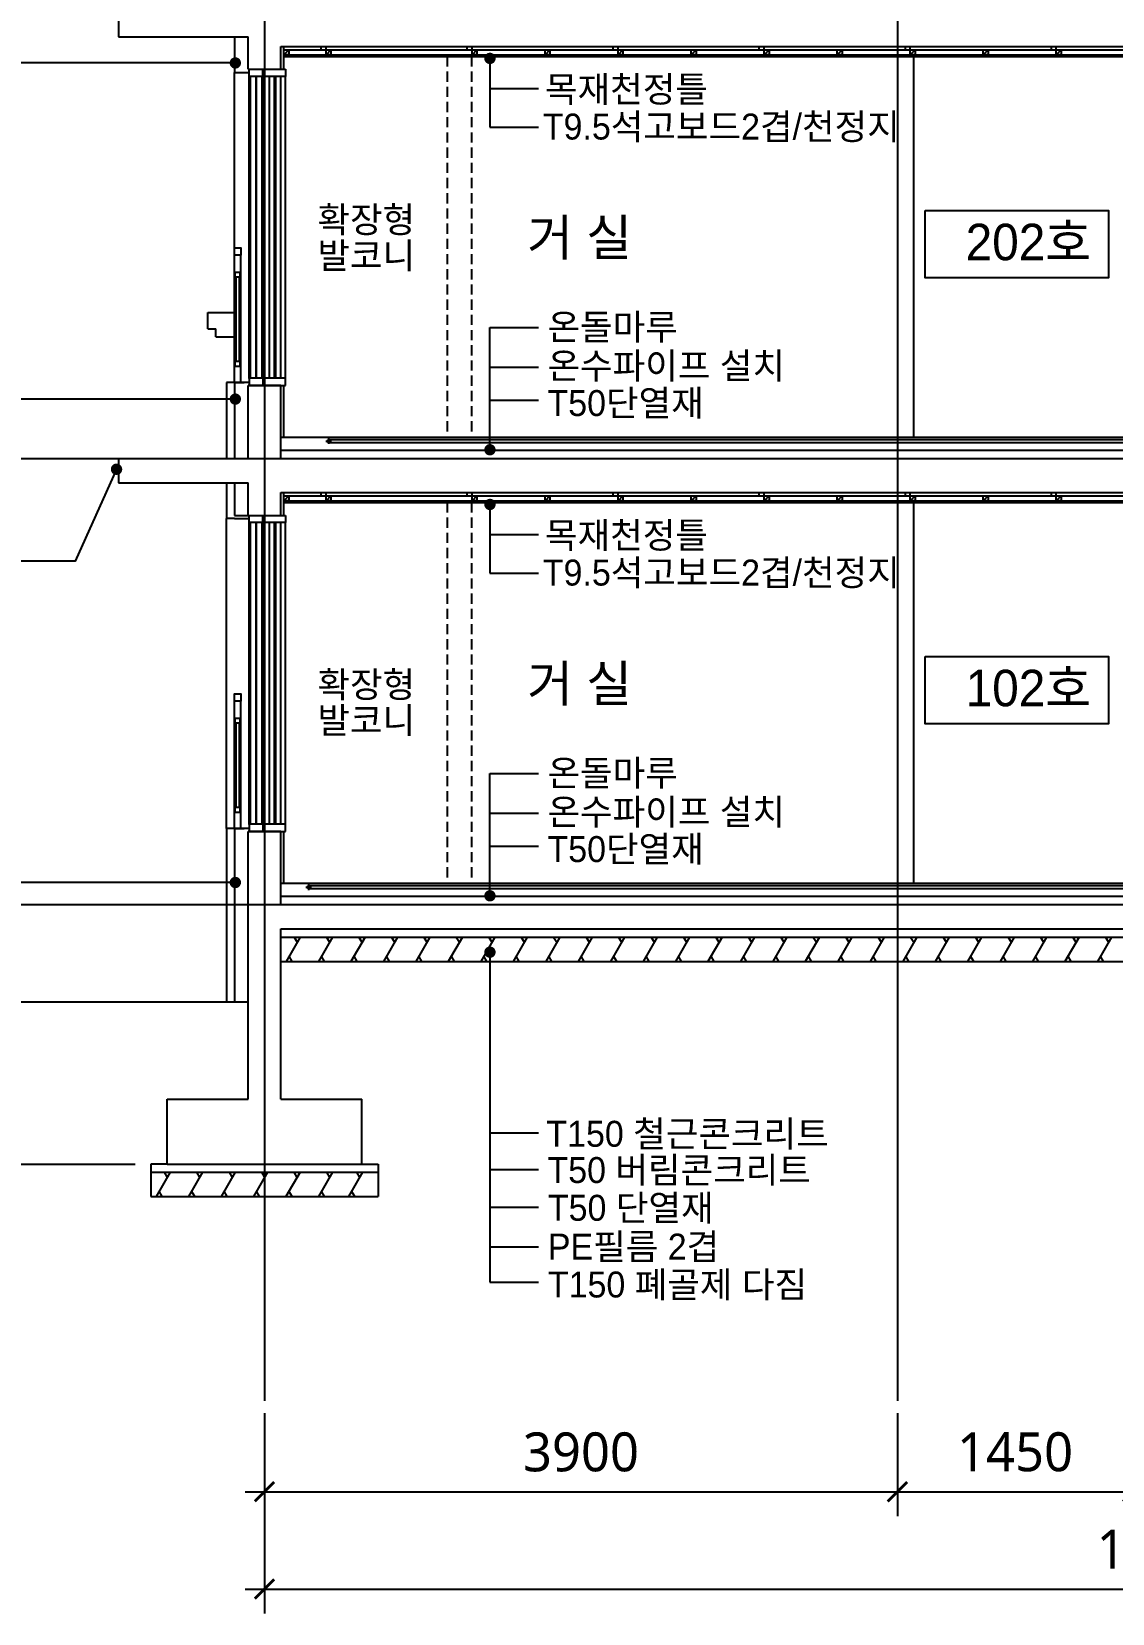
# Model space of a CAD drawing. Extents: x 11416736 to 11582377, y -14295679 to -14163266.
# Drawn here: x 11505151 to 11511810, y -14260621 to -14250869 of the extents above; entities that cross this region are included whole.
import ezdxf
from ezdxf.enums import TextEntityAlignment as Align

# ---------------------------------------------------------------- set-up
doc = ezdxf.new("R2010")
doc.units = 0
doc.header["$LTSCALE"] = 50
doc.header["$MEASUREMENT"] = 0
doc.linetypes.add('HIDDEN', pattern=[0.375, 0.25, -0.125])
doc.layers.get('0').update_dxf_attribs({"linetype": 'CONTINUOUS'})
doc.layers.get('DEFPOINTS').update_dxf_attribs({"linetype": 'CONTINUOUS'})
for name, color, linetype in [('! 01 진한선', 2, 'CONTINUOUS'), ('! 04 가는선_01', 253, 'CONTINUOUS'), ('! 05 가는선_02', 252, 'CONTINUOUS'), ('! 06 중심선', 11, 'CONTINUOUS'), ('! 12 지시선_안내선', 252, 'CONTINUOUS'), ('! 14 심볼', 37, 'CONTINUOUS'), ('! 16 HAT', 251, 'CONTINUOUS'), ('! 19 점선', 13, 'HIDDEN'), ('! 22 text 진한선', 7, 'CONTINUOUS'), ('! 24 치수선', 1, 'CONTINUOUS'), ('! 32 스크린 75', 155, 'CONTINUOUS'), ('- 02 내력벽', 2, 'CONTINUOUS'), ('- 04 마감선 01', 125, 'CONTINUOUS'), ('- 08 목재', 44, 'CONTINUOUS'), ('- 10 단열재', 251, 'CONTINUOUS'), ('6', 6, 'CONTINUOUS')]:
    doc.layers.add(name, color=color, linetype=linetype)
doc.styles.add('굴림', font='Gulim.ttf')
doc.styles.add('맑은 고딕', font='malgun.ttf')
doc.dimstyles.new('120-main', dxfattribs={"dimscale": 120, "dimtxt": 2, "dimasz": 1, "dimexe": 1.25, "dimexo": 0.625, "dimgap": 1, "dimtad": 1, "dimdec": 0, "dimtxsty": '맑은 고딕', "dimblk": 'ARCHTICK', "dimcen": 2.5, "dimdle": 1, "dimclrt": 7, "dimadec": 0, "dimazin": 0, "dimtfac": 1, "dimtdec": 0, "dimtix": 1, "dimtmove": 2, "dimatfit": 3, "dimldrblk": 'DOT', "dimfxl": 0, "dimarcsym": 0})

# ---------------------------------------------------------------- blocks, each defined once
blk = doc.blocks.new('_ARCHTICK')
at = {"color": 0, "linetype": 'ByBlock', "const_width": 0.15}
blk.add_lwpolyline([(-0.5, -0.5), (0.5, 0.5)], dxfattribs=at)
blk = doc.blocks.new('*D103')
at = {"layer": '! 24 치수선', "color": 0, "lineweight": -2}
for p, q in [((11506585.8, -14259386.4), (11506585.8, -14260020.8)), ((11510485.8, -14259386.4), (11510485.8, -14260020.8)), ((11506465.8, -14259870.8), (11510605.8, -14259870.8))]:
    blk.add_line(p, q, dxfattribs=at)
at = {"layer": 'DEFPOINTS', "color": 0}
for p in [(11506585.8, -14259311.4), (11510485.8, -14259311.4), (11510485.8, -14259870.8)]:
    blk.add_point(p, dxfattribs=at)
at = {"layer": '! 24 치수선', "color": 0, "linetype": 'ByBlock', "lineweight": -2, "xscale": 120, "yscale": 120, "zscale": 120, "rotation": 180}
blk.add_blockref('_ARCHTICK', (11506585.8, -14259870.8), dxfattribs=at)
at = {"layer": '! 24 치수선', "color": 0, "linetype": 'ByBlock', "lineweight": -2, "xscale": 120, "yscale": 120, "zscale": 120}
blk.add_blockref('_ARCHTICK', (11510485.8, -14259870.8), dxfattribs=at)
at = {"layer": '! 24 치수선', "color": 7, "ltscale": 30, "insert": (11508535.8, -14259626.8), "char_height": 240, "attachment_point": 5, "style": '맑은 고딕'}
blk.add_mtext('3900', dxfattribs=at)
blk = doc.blocks.new('_Dot')
at = {"color": 0, "linetype": 'ByBlock', "lineweight": -2}
blk.add_line((-0.5, 0), (-1, 0), dxfattribs=at)
at = {"color": 0, "linetype": 'ByBlock', "const_width": 0.5}
blk.add_lwpolyline([(-0.25, 0, 1), (0.25, 0, 1)], format="xyb", close=True, dxfattribs=at)
blk = doc.blocks.new('*D105')
at = {"layer": '! 24 치수선', "color": 0, "lineweight": -2}
for p, q in [((11506585.8, -14259386.4), (11506585.8, -14260620.8)), ((11517735.8, -14259386.4), (11517735.8, -14260620.8)), ((11506465.8, -14260470.8), (11517855.8, -14260470.8))]:
    blk.add_line(p, q, dxfattribs=at)
at = {"layer": 'DEFPOINTS', "color": 0}
for p in [(11506585.8, -14259311.4), (11517735.8, -14259311.4), (11517735.8, -14260470.8)]:
    blk.add_point(p, dxfattribs=at)
at = {"layer": '! 24 치수선', "color": 0, "linetype": 'ByBlock', "lineweight": -2, "xscale": 120, "yscale": 120, "zscale": 120, "rotation": 180}
blk.add_blockref('_ARCHTICK', (11506585.8, -14260470.8), dxfattribs=at)
at = {"layer": '! 24 치수선', "color": 0, "linetype": 'ByBlock', "lineweight": -2, "xscale": 120, "yscale": 120, "zscale": 120}
blk.add_blockref('_ARCHTICK', (11517735.8, -14260470.8), dxfattribs=at)
at = {"layer": '! 24 치수선', "color": 7, "ltscale": 30, "insert": (11512160.8, -14260226.2), "char_height": 240, "attachment_point": 5, "style": '맑은 고딕'}
blk.add_mtext('11150', dxfattribs=at)
blk = doc.blocks.new('*D118')
at = {"layer": '! 24 치수선', "color": 0, "lineweight": -2}
for p, q in [((11510485.8, -14259386.4), (11510485.8, -14260020.8)), ((11511935.8, -14259386.4), (11511935.8, -14260020.8)), ((11510365.8, -14259870.8), (11512055.8, -14259870.8))]:
    blk.add_line(p, q, dxfattribs=at)
at = {"layer": 'DEFPOINTS', "color": 0}
for p in [(11510485.8, -14259311.4), (11511935.8, -14259311.4), (11511935.8, -14259870.8)]:
    blk.add_point(p, dxfattribs=at)
at = {"layer": '! 24 치수선', "color": 0, "linetype": 'ByBlock', "lineweight": -2, "xscale": 120, "yscale": 120, "zscale": 120, "rotation": 180}
blk.add_blockref('_ARCHTICK', (11510485.8, -14259870.8), dxfattribs=at)
at = {"layer": '! 24 치수선', "color": 0, "linetype": 'ByBlock', "lineweight": -2, "xscale": 120, "yscale": 120, "zscale": 120}
blk.add_blockref('_ARCHTICK', (11511935.8, -14259870.8), dxfattribs=at)
at = {"layer": '! 24 치수선', "color": 7, "ltscale": 30, "insert": (11511210.8, -14259626.2), "char_height": 240, "attachment_point": 5, "style": '맑은 고딕'}
blk.add_mtext('1450', dxfattribs=at)

msp = doc.modelspace()

# ---------------------------------------------------------------- linework, layer by layer
at = {"layer": '! 01 진한선', "color": 7, "linetype": 'Continuous'}
msp.add_line((11496166.3, -14256851), (11506485.8, -14256851), dxfattribs=at)
at = {"layer": '! 04 가는선_01'}
for p, q in [((11510585.8, -14251021), (11510585.8, -14253371)), ((11510585.8, -14253771), (11510585.8, -14256121)), ((11506685.8, -14256451), (11515535.8, -14256451)), ((11506685.8, -14256601), (11515535.8, -14256601)), ((11505985.8, -14257851), (11505885.8, -14257851)), ((11505885.8, -14257851), (11505885.8, -14258051)), ((11507185.8, -14257851), (11507285.8, -14257851)), ((11507285.8, -14257851), (11507285.8, -14258051)), ((11505885.8, -14257901), (11507285.8, -14257901)), ((11505885.8, -14258051), (11507285.8, -14258051))]:
    msp.add_line(p, q, dxfattribs=at)
at = {"layer": '! 05 가는선_02'}
for p, q in [((11506934.8, -14250981), (11506934.8, -14250961)), ((11506964.8, -14250981), (11506964.8, -14250961)), ((11507834.8, -14250981), (11507834.8, -14250961)), ((11507864.8, -14250981), (11507864.8, -14250961)), ((11508734.8, -14250981), (11508734.8, -14250961)), ((11508764.8, -14250981), (11508764.8, -14250961)), ((11509634.8, -14250981), (11509634.8, -14250961)), ((11509664.8, -14250981), (11509664.8, -14250961)), ((11510534.8, -14250981), (11510534.8, -14250961)), ((11510564.8, -14250981), (11510564.8, -14250961)), ((11511434.8, -14250981), (11511434.8, -14250961)), ((11511464.8, -14250981), (11511464.8, -14250961)), ((11506705.8, -14250981), (11515485.8, -14250981)), ((11506400.8, -14253031), (11506400.8, -14251121)), ((11506400.8, -14253031), (11506400.8, -14252246.1)), ((11506440.8, -14253031), (11506440.8, -14252246.1)), ((11506405.8, -14252351.1), (11506435.8, -14252351.1)), ((11506405.8, -14252381.1), (11506405.8, -14252351.1)), ((11506405.8, -14252381.1), (11506435.8, -14252381.1)), ((11506410.8, -14252901.1), (11506410.8, -14252381.1)), ((11506430.8, -14252901.1), (11506430.8, -14252381.1)), ((11506435.8, -14252381.1), (11506435.8, -14252351.1)), ((11506235.8, -14252701), (11506235.8, -14252601)), ((11506235.8, -14252601), (11506400.8, -14252601)), ((11506235.8, -14252701), (11506285.8, -14252701)), ((11506285.8, -14252751), (11506285.8, -14252701)), ((11506285.8, -14252751), (11506400.8, -14252751)), ((11506405.8, -14252901.1), (11506435.8, -14252901.1)), ((11506405.8, -14252931.1), (11506405.8, -14252901.1)), ((11506435.8, -14252931.1), (11506435.8, -14252901.1)), ((11506405.8, -14252931.1), (11506435.8, -14252931.1)), ((11506400.8, -14253031), (11506459.6, -14253031)), ((11506705.8, -14253731), (11515485.8, -14253731)), ((11506934.8, -14253731), (11506934.8, -14253711)), ((11506964.8, -14253731), (11506964.8, -14253711)), ((11507834.8, -14253731), (11507834.8, -14253711)), ((11507864.8, -14253731), (11507864.8, -14253711)), ((11508734.8, -14253731), (11508734.8, -14253711)), ((11508764.8, -14253731), (11508764.8, -14253711)), ((11509634.8, -14253731), (11509634.8, -14253711)), ((11509664.8, -14253731), (11509664.8, -14253711)), ((11510534.8, -14253731), (11510534.8, -14253711)), ((11510564.8, -14253731), (11510564.8, -14253711)), ((11511434.8, -14253731), (11511434.8, -14253711)), ((11511464.8, -14253731), (11511464.8, -14253711)), ((11506350.8, -14255781), (11506350.8, -14253871)), ((11506400.8, -14255781), (11506400.8, -14254996.1)), ((11506440.8, -14255781), (11506440.8, -14254996.1)), ((11506405.8, -14255101.1), (11506435.8, -14255101.1)), ((11506405.8, -14255131.1), (11506405.8, -14255101.1)), ((11506405.8, -14255131.1), (11506435.8, -14255131.1)), ((11506410.8, -14255651.1), (11506410.8, -14255131.1)), ((11506430.8, -14255651.1), (11506430.8, -14255131.1)), ((11506435.8, -14255131.1), (11506435.8, -14255101.1)), ((11506405.8, -14255651.1), (11506435.8, -14255651.1)), ((11506405.8, -14255681.1), (11506405.8, -14255651.1)), ((11506435.8, -14255681.1), (11506435.8, -14255651.1)), ((11506405.8, -14255681.1), (11506435.8, -14255681.1)), ((11506400.8, -14255781), (11506459.6, -14255781))]:
    msp.add_line(p, q, dxfattribs=at)
for points in [[(11506440.8, -14252246.1), (11506400.8, -14252246.1), (11506400.8, -14252201), (11506440.8, -14252201)], [(11506440.8, -14254996.1), (11506400.8, -14254996.1), (11506400.8, -14254951), (11506440.8, -14254951)]]:
    msp.add_lwpolyline(points, close=True, dxfattribs=at)
at = {"layer": '! 06 중심선'}
for p, q in [((11506585.8, -14243763.7), (11506585.8, -14259311.4)), ((11510485.8, -14243763.7), (11510485.8, -14259311.4)), ((11496166.3, -14253501), (11524997.9, -14253501)), ((11496166.3, -14256251), (11524997.9, -14256251)), ((11496166.3, -14257851), (11505788.4, -14257851))]:
    msp.add_line(p, q, dxfattribs=at)
at = {"layer": '! 12 지시선_안내선'}
for p, q in [((11507975, -14251033.8), (11507975, -14251458.3)), ((11507975, -14251218.6), (11508273.2, -14251218.6)), ((11507975, -14251458.3), (11508273.2, -14251458.3)), ((11507975, -14253446.6), (11507975, -14252692.5)), ((11507975, -14252692.5), (11508273.2, -14252692.5)), ((11507975, -14252937.3), (11508273.2, -14252937.3)), ((11507975, -14253141.3), (11508273.2, -14253141.3)), ((11507975, -14253783.8), (11507975, -14254208.3)), ((11507975, -14253968.6), (11508273.2, -14253968.6)), ((11507975, -14254208.3), (11508273.2, -14254208.3)), ((11507975, -14256196.6), (11507975, -14255442.5)), ((11507975, -14255442.5), (11508273.2, -14255442.5)), ((11507975, -14255687.3), (11508273.2, -14255687.3)), ((11507975, -14255891.3), (11508273.2, -14255891.3))]:
    msp.add_line(p, q, dxfattribs=at)
for points in [[(11506405.9, -14251061.6), (11502861.5, -14251061.6)], [(11506405.9, -14253134.2), (11502861.5, -14253134.2)], [(11505673.8, -14253566.7), (11505419.5, -14254132.6), (11502861.5, -14254132.6)], [(11506405.9, -14256114.6), (11502861.5, -14256114.6)], [(11507975, -14256544.3), (11507975, -14258579.4)], [(11507975, -14257659), (11508273.2, -14257659)], [(11507975, -14257884.2), (11508273.2, -14257884.2)], [(11507975, -14258115.9), (11508273.2, -14258115.9)], [(11507975, -14258360.9), (11508273.2, -14258360.9)], [(11507975, -14258579.4), (11508273.2, -14258579.4)]]:
    msp.add_lwpolyline(points, dxfattribs=at)
at = {"layer": '! 12 지시선_안내선', "const_width": 35}
for points in [[(11506388.4, -14251061.6, 1), (11506423.4, -14251061.6, 1)], [(11507957.5, -14251033.8, 1), (11507992.5, -14251033.8, 1)], [(11506388.4, -14253134.2, 1), (11506423.4, -14253134.2, 1)], [(11507957.5, -14253446.6, -1), (11507992.5, -14253446.6, -1)], [(11505673.8, -14253584.2, -1), (11505673.8, -14253549.2, -1)], [(11507957.5, -14253783.8, 1), (11507992.5, -14253783.8, 1)], [(11506388.4, -14256114.6, 1), (11506423.4, -14256114.6, 1)], [(11507957.5, -14256196.6, -1), (11507992.5, -14256196.6, -1)], [(11507957.5, -14256544.3, 1), (11507992.5, -14256544.3, 1)]]:
    msp.add_lwpolyline(points, format="xyb", close=True, dxfattribs=at)
at = {"layer": '! 14 심볼', "color": 8}
for p, q in [((11506805, -14256451), (11506718.4, -14256601)), ((11506767.5, -14256451), (11506786.3, -14256483.5)), ((11507005, -14256451), (11506918.4, -14256601)), ((11506967.5, -14256451), (11506986.3, -14256483.5)), ((11507205, -14256451), (11507118.4, -14256601)), ((11507167.5, -14256451), (11507186.3, -14256483.5)), ((11507405, -14256451), (11507318.4, -14256601)), ((11507367.5, -14256451), (11507386.3, -14256483.5)), ((11507605, -14256451), (11507518.4, -14256601)), ((11507567.5, -14256451), (11507586.3, -14256483.5)), ((11507805, -14256451), (11507718.4, -14256601)), ((11507767.5, -14256451), (11507786.3, -14256483.5)), ((11508005, -14256451), (11507918.4, -14256601)), ((11507967.5, -14256451), (11507986.3, -14256483.5)), ((11508205, -14256451), (11508118.4, -14256601)), ((11508167.5, -14256451), (11508186.3, -14256483.5)), ((11508405, -14256451), (11508318.4, -14256601)), ((11508367.5, -14256451), (11508386.3, -14256483.5)), ((11508605, -14256451), (11508518.4, -14256601)), ((11508567.5, -14256451), (11508586.3, -14256483.5)), ((11508805, -14256451), (11508718.4, -14256601)), ((11508767.5, -14256451), (11508786.3, -14256483.5)), ((11509005, -14256451), (11508918.4, -14256601)), ((11508967.5, -14256451), (11508986.3, -14256483.5)), ((11509205, -14256451), (11509118.4, -14256601)), ((11509167.5, -14256451), (11509186.3, -14256483.5)), ((11509405, -14256451), (11509318.4, -14256601)), ((11509367.5, -14256451), (11509386.3, -14256483.5)), ((11509605, -14256451), (11509518.4, -14256601)), ((11509567.5, -14256451), (11509586.3, -14256483.5)), ((11509805, -14256451), (11509718.4, -14256601)), ((11509767.5, -14256451), (11509786.3, -14256483.5)), ((11510005, -14256451), (11509918.4, -14256601)), ((11509967.5, -14256451), (11509986.3, -14256483.5)), ((11510205, -14256451), (11510118.4, -14256601)), ((11510167.5, -14256451), (11510186.3, -14256483.5)), ((11510405, -14256451), (11510318.4, -14256601)), ((11510367.5, -14256451), (11510386.3, -14256483.5)), ((11510605, -14256451), (11510518.4, -14256601)), ((11510567.5, -14256451), (11510586.3, -14256483.5)), ((11510805, -14256451), (11510718.4, -14256601)), ((11510767.5, -14256451), (11510786.3, -14256483.5)), ((11511005, -14256451), (11510918.4, -14256601)), ((11510967.5, -14256451), (11510986.3, -14256483.5)), ((11511205, -14256451), (11511118.4, -14256601)), ((11511167.5, -14256451), (11511186.3, -14256483.5)), ((11511405, -14256451), (11511318.4, -14256601)), ((11511367.5, -14256451), (11511386.3, -14256483.5)), ((11511605, -14256451), (11511518.4, -14256601)), ((11511567.5, -14256451), (11511586.3, -14256483.5)), ((11511805, -14256451), (11511718.4, -14256601)), ((11511767.5, -14256451), (11511786.3, -14256483.5)), ((11506755.9, -14256601), (11506737.2, -14256568.5)), ((11506955.9, -14256601), (11506937.2, -14256568.5)), ((11507155.9, -14256601), (11507137.2, -14256568.5)), ((11507355.9, -14256601), (11507337.2, -14256568.5)), ((11507555.9, -14256601), (11507537.2, -14256568.5)), ((11507755.9, -14256601), (11507737.2, -14256568.5)), ((11507955.9, -14256601), (11507937.2, -14256568.5)), ((11508155.9, -14256601), (11508137.2, -14256568.5)), ((11508355.9, -14256601), (11508337.2, -14256568.5)), ((11508555.9, -14256601), (11508537.2, -14256568.5)), ((11508755.9, -14256601), (11508737.2, -14256568.5)), ((11508955.9, -14256601), (11508937.2, -14256568.5)), ((11509155.9, -14256601), (11509137.2, -14256568.5)), ((11509355.9, -14256601), (11509337.2, -14256568.5)), ((11509555.9, -14256601), (11509537.2, -14256568.5)), ((11509755.9, -14256601), (11509737.2, -14256568.5)), ((11509955.9, -14256601), (11509937.2, -14256568.5)), ((11510155.9, -14256601), (11510137.2, -14256568.5)), ((11510355.9, -14256601), (11510337.2, -14256568.5)), ((11510555.9, -14256601), (11510537.2, -14256568.5)), ((11510755.9, -14256601), (11510737.2, -14256568.5)), ((11510955.9, -14256601), (11510937.2, -14256568.5)), ((11511155.9, -14256601), (11511137.2, -14256568.5)), ((11511355.9, -14256601), (11511337.2, -14256568.5)), ((11511555.9, -14256601), (11511537.2, -14256568.5)), ((11511755.9, -14256601), (11511737.2, -14256568.5)), ((11506004.5, -14257901), (11505917.9, -14258051)), ((11505967, -14257901), (11505985.7, -14257933.5)), ((11506204.5, -14257901), (11506117.9, -14258051)), ((11506167, -14257901), (11506185.7, -14257933.5)), ((11506404.5, -14257901), (11506317.9, -14258051)), ((11506367, -14257901), (11506385.7, -14257933.5)), ((11506604.5, -14257901), (11506517.9, -14258051)), ((11506567, -14257901), (11506585.7, -14257933.5)), ((11506804.5, -14257901), (11506717.9, -14258051)), ((11506767, -14257901), (11506785.7, -14257933.5)), ((11507004.5, -14257901), (11506917.9, -14258051)), ((11506967, -14257901), (11506985.7, -14257933.5)), ((11507190.4, -14257901), (11507103.8, -14258051)), ((11507152.9, -14257901), (11507171.6, -14257933.5)), ((11505955.4, -14258051), (11505936.6, -14258018.5)), ((11506155.4, -14258051), (11506136.6, -14258018.5)), ((11506355.4, -14258051), (11506336.6, -14258018.5)), ((11506555.4, -14258051), (11506536.6, -14258018.5)), ((11506755.4, -14258051), (11506736.6, -14258018.5)), ((11506955.4, -14258051), (11506936.6, -14258018.5)), ((11507141.3, -14258051), (11507122.5, -14258018.5))]:
    msp.add_line(p, q, dxfattribs=at)
at = {"layer": '! 16 HAT'}
for p, q in [((11506963, -14253393.5), (11506998, -14253393.5)), ((11506980.5, -14253376), (11506980.5, -14253411)), ((11515391.1, -14253386), (11506980.5, -14253386)), ((11506980.5, -14253401), (11515391.1, -14253401)), ((11506839.8, -14256143.5), (11506874.8, -14256143.5)), ((11506857.3, -14256126), (11506857.3, -14256161)), ((11515399.1, -14256136), (11506857.3, -14256136)), ((11506857.3, -14256151), (11515399.1, -14256151))]:
    msp.add_line(p, q, dxfattribs=at)
for centre in [(11506980.5, -14253393.5), (11506857.3, -14256143.5)]:
    msp.add_circle(centre, 7.5, dxfattribs=at)
at = {"layer": '! 19 점선', "linetype": 'HIDDEN', "ltscale": 5}
for p, q in [((11507710.8, -14251021), (11507710.8, -14253371)), ((11507860.8, -14251021), (11507860.8, -14253371)), ((11507710.8, -14253771), (11507710.8, -14256121)), ((11507860.8, -14253771), (11507860.8, -14256121))]:
    msp.add_line(p, q, dxfattribs=at)
at = {"layer": '! 32 스크린 75', "linetype": 'Continuous'}
for p, q in [((11506491.8, -14251146), (11506491.8, -14251101)), ((11506491.8, -14251101), (11506715.8, -14251101)), ((11506575.8, -14251146), (11506491.8, -14251146)), ((11506491.8, -14253008), (11506491.8, -14251146)), ((11506499.4, -14253006), (11506499.4, -14251146)), ((11506532.4, -14251146), (11506532.4, -14253006)), ((11506535.4, -14253006), (11506535.4, -14251146)), ((11506568.4, -14251146), (11506568.4, -14253006)), ((11506575.8, -14251146), (11506575.8, -14251101)), ((11506715.8, -14251146), (11506575.8, -14251146)), ((11506575.8, -14251146), (11506575.8, -14253008)), ((11506614.1, -14251146), (11506614.1, -14253006)), ((11506647.1, -14253006), (11506647.1, -14251146)), ((11506653, -14251146), (11506653, -14253006)), ((11506686, -14253006), (11506686, -14251146)), ((11506715.8, -14251101), (11506715.8, -14251146)), ((11506715.8, -14253008), (11506715.8, -14251146)), ((11506715.8, -14253006), (11506491.8, -14253006)), ((11506491.8, -14253006), (11506491.8, -14253051)), ((11506575.8, -14253008), (11506575.8, -14253051)), ((11506715.8, -14253051), (11506715.8, -14253006)), ((11506491.8, -14253051), (11506715.8, -14253051)), ((11506491.8, -14253896), (11506491.8, -14253851)), ((11506491.8, -14253851), (11506715.8, -14253851)), ((11506575.8, -14253896), (11506491.8, -14253896)), ((11506491.8, -14255758), (11506491.8, -14253896)), ((11506499.4, -14255756), (11506499.4, -14253896)), ((11506532.4, -14253896), (11506532.4, -14255756)), ((11506535.4, -14255756), (11506535.4, -14253896)), ((11506568.4, -14253896), (11506568.4, -14255756)), ((11506575.8, -14253896), (11506575.8, -14253851)), ((11506715.8, -14253896), (11506575.8, -14253896)), ((11506575.8, -14253896), (11506575.8, -14255758)), ((11506614.1, -14253896), (11506614.1, -14255756)), ((11506647.1, -14255756), (11506647.1, -14253896)), ((11506653, -14253896), (11506653, -14255756)), ((11506686, -14255756), (11506686, -14253896)), ((11506715.8, -14253851), (11506715.8, -14253896)), ((11506715.8, -14255758), (11506715.8, -14253896)), ((11506715.8, -14255756), (11506491.8, -14255756)), ((11506491.8, -14255756), (11506491.8, -14255801)), ((11506491.8, -14255801), (11506715.8, -14255801)), ((11506575.8, -14255758), (11506575.8, -14255801)), ((11506715.8, -14255801), (11506715.8, -14255756))]:
    msp.add_line(p, q, dxfattribs=at)
at = {"layer": '- 02 내력벽'}
for p, q in [((11505685.8, -14250751), (11505685.8, -14250901)), ((11505685.8, -14250901), (11506485.8, -14250901)), ((11506485.8, -14251101), (11506485.8, -14250901)), ((11506685.8, -14251101), (11506685.8, -14250961)), ((11506685.8, -14250961), (11515535.8, -14250961)), ((11506485.8, -14251101), (11506685.8, -14251101)), ((11506485.8, -14253501), (11506485.8, -14253051)), ((11506685.8, -14253051), (11506485.8, -14253051)), ((11506685.8, -14253501), (11506685.8, -14253051)), ((11505685.8, -14253501), (11506485.8, -14253501)), ((11505685.8, -14253501), (11505685.8, -14253651)), ((11506685.8, -14253501), (11515535.8, -14253501)), ((11505685.8, -14253651), (11506485.8, -14253651)), ((11506485.8, -14253851), (11506485.8, -14253651)), ((11506685.8, -14253851), (11506685.8, -14253711)), ((11506685.8, -14253711), (11515535.8, -14253711)), ((11506485.8, -14253851), (11506685.8, -14253851)), ((11506485.8, -14257451), (11506485.8, -14255801)), ((11506685.8, -14255801), (11506485.8, -14255801)), ((11506685.8, -14256251), (11506685.8, -14255801)), ((11506685.8, -14256251), (11515535.8, -14256251)), ((11506685.8, -14257451), (11506685.8, -14256401)), ((11506685.8, -14256401), (11515535.8, -14256401)), ((11505985.8, -14257451), (11506485.8, -14257451)), ((11505985.8, -14257851), (11505985.8, -14257451)), ((11506685.8, -14257451), (11507185.8, -14257451)), ((11507185.8, -14257851), (11507185.8, -14257451)), ((11505985.8, -14257851), (11507185.8, -14257851))]:
    msp.add_line(p, q, dxfattribs=at)
at = {"layer": '- 04 마감선 01'}
for p, q in [((11506400.8, -14250901), (11506400.8, -14251121)), ((11506705.8, -14251101), (11506705.8, -14250961)), ((11506705.8, -14251011), (11515485.8, -14251011)), ((11506705.8, -14251021), (11515515.8, -14251021)), ((11506400.8, -14251121), (11506491.8, -14251121)), ((11506491.8, -14253031), (11506350.8, -14253031)), ((11506350.8, -14253031), (11506350.8, -14253501)), ((11506400.8, -14253031), (11506400.8, -14253501)), ((11506705.8, -14253371), (11506705.8, -14253051)), ((11515515.8, -14253371), (11506685.8, -14253371)), ((11506350.8, -14253651), (11506350.8, -14253871)), ((11506400.8, -14253651), (11506400.8, -14253851)), ((11506705.8, -14253851), (11506705.8, -14253711)), ((11506705.8, -14253761), (11515485.8, -14253761)), ((11506705.8, -14253771), (11515515.8, -14253771)), ((11506400.8, -14253871), (11506350.8, -14253871)), ((11506400.8, -14253851), (11506491.8, -14253851)), ((11506400.8, -14253871), (11506491.8, -14253871)), ((11506350.8, -14255781), (11506350.8, -14256851)), ((11506400.8, -14255781), (11506350.8, -14255781)), ((11506400.8, -14255781), (11506400.8, -14256851)), ((11506491.8, -14255781), (11506400.8, -14255781)), ((11506705.8, -14256121), (11506705.8, -14255801)), ((11515515.8, -14256121), (11506685.8, -14256121))]:
    msp.add_line(p, q, dxfattribs=at)
at = {"layer": '- 08 목재'}
for points in [[(11506735.8, -14250981), (11506735.8, -14251011), (11506705.8, -14251011), (11506705.8, -14250981), (11506735.8, -14250981), (11506705.8, -14251011)], [(11506994.8, -14250981), (11506994.8, -14251011), (11506964.8, -14251011), (11506964.8, -14250981), (11506994.8, -14250981), (11506964.8, -14251011)], [(11507894.8, -14250981), (11507894.8, -14251011), (11507864.8, -14251011), (11507864.8, -14250981), (11507894.8, -14250981), (11507864.8, -14251011)], [(11508344.8, -14250981), (11508344.8, -14251011), (11508314.8, -14251011), (11508314.8, -14250981), (11508344.8, -14250981), (11508314.8, -14251011)], [(11508794.8, -14250981), (11508794.8, -14251011), (11508764.8, -14251011), (11508764.8, -14250981), (11508794.8, -14250981), (11508764.8, -14251011)], [(11509244.8, -14250981), (11509244.8, -14251011), (11509214.8, -14251011), (11509214.8, -14250981), (11509244.8, -14250981), (11509214.8, -14251011)], [(11509694.8, -14250981), (11509694.8, -14251011), (11509664.8, -14251011), (11509664.8, -14250981), (11509694.8, -14250981), (11509664.8, -14251011)], [(11510144.8, -14250981), (11510144.8, -14251011), (11510114.8, -14251011), (11510114.8, -14250981), (11510144.8, -14250981), (11510114.8, -14251011)], [(11510594.8, -14250981), (11510594.8, -14251011), (11510564.8, -14251011), (11510564.8, -14250981), (11510594.8, -14250981), (11510564.8, -14251011)], [(11511044.8, -14250981), (11511044.8, -14251011), (11511014.8, -14251011), (11511014.8, -14250981), (11511044.8, -14250981), (11511014.8, -14251011)], [(11511494.8, -14250981), (11511494.8, -14251011), (11511464.8, -14251011), (11511464.8, -14250981), (11511494.8, -14250981), (11511464.8, -14251011)], [(11506735.8, -14253731), (11506735.8, -14253761), (11506705.8, -14253761), (11506705.8, -14253731), (11506735.8, -14253731), (11506705.8, -14253761)], [(11506994.8, -14253731), (11506994.8, -14253761), (11506964.8, -14253761), (11506964.8, -14253731), (11506994.8, -14253731), (11506964.8, -14253761)], [(11507894.8, -14253731), (11507894.8, -14253761), (11507864.8, -14253761), (11507864.8, -14253731), (11507894.8, -14253731), (11507864.8, -14253761)], [(11508344.8, -14253731), (11508344.8, -14253761), (11508314.8, -14253761), (11508314.8, -14253731), (11508344.8, -14253731), (11508314.8, -14253761)], [(11508794.8, -14253731), (11508794.8, -14253761), (11508764.8, -14253761), (11508764.8, -14253731), (11508794.8, -14253731), (11508764.8, -14253761)], [(11509244.8, -14253731), (11509244.8, -14253761), (11509214.8, -14253761), (11509214.8, -14253731), (11509244.8, -14253731), (11509214.8, -14253761)], [(11509694.8, -14253731), (11509694.8, -14253761), (11509664.8, -14253761), (11509664.8, -14253731), (11509694.8, -14253731), (11509664.8, -14253761)], [(11510144.8, -14253731), (11510144.8, -14253761), (11510114.8, -14253761), (11510114.8, -14253731), (11510144.8, -14253731), (11510114.8, -14253761)], [(11510594.8, -14253731), (11510594.8, -14253761), (11510564.8, -14253761), (11510564.8, -14253731), (11510594.8, -14253731), (11510564.8, -14253761)], [(11511044.8, -14253731), (11511044.8, -14253761), (11511014.8, -14253761), (11511014.8, -14253731), (11511044.8, -14253731), (11511014.8, -14253761)], [(11511494.8, -14253731), (11511494.8, -14253761), (11511464.8, -14253761), (11511464.8, -14253731), (11511494.8, -14253731), (11511464.8, -14253761)]]:
    msp.add_lwpolyline(points, dxfattribs=at)
at = {"layer": '- 10 단열재'}
for p, q in [((11515535.8, -14253451), (11506685.8, -14253451)), ((11515535.8, -14256201), (11506685.8, -14256201))]:
    msp.add_line(p, q, dxfattribs=at)
at = {"layer": '6', "ltscale": 30}
for points in [[(11510657.3, -14251972.1), (11511787.1, -14251972.1), (11511787.1, -14252385.8), (11510657.3, -14252385.8)], [(11510657.3, -14254722.1), (11511787.1, -14254722.1), (11511787.1, -14255135.8), (11510657.3, -14255135.8)]]:
    msp.add_lwpolyline(points, close=True, dxfattribs=at)

# ---------------------------------------------------------------- texts
at = {"layer": '! 22 text 진한선', "style": '굴림'}
for s, p in [('목재천정틀', (11508816.2, -14251303.2)), ('T9.5석고보드2겹/천정지', (11509400.6, -14251533.9)), ('목재천정틀', (11508816.2, -14254053.2)), ('T9.5석고보드2겹/천정지', (11509400.6, -14254283.9))]:
    msp.add_text(s, height=160, dxfattribs=at).set_placement(p, align=Align.CENTER)
for s, p in [('확장형', (11506911.8, -14252107.7)), ('발코니', (11506911.8, -14252328.7)), ('확장형', (11506911.8, -14254973.7)), ('발코니', (11506911.8, -14255194.7)), ('T150 철근콘크리트', (11508322.6, -14257744)), ('T50 버림콘크리트', (11508329.3, -14257967.5)), ('T50 단열재', (11508331.9, -14258200.3)), ('PE필름 2겹', (11508331.9, -14258439.8)), ('T150 폐골제 다짐', (11508331.9, -14258673.3))]:
    msp.add_text(s, height=160, dxfattribs=at).set_placement(p)
at = {"layer": '! 22 text 진한선', "linetype": 'Continuous', "style": '굴림'}
for s, p in [('거 실', (11508204, -14252250.1)), ('202호', (11510906.3, -14252278.1)), ('거 실', (11508204, -14255000.1)), ('102호', (11510906.3, -14255028.1))]:
    msp.add_text(s, height=225, dxfattribs=at).set_placement(p)
at = {"layer": '! 22 text 진한선', "style": '굴림'}
for s, p in [('온돌마루', (11508329.4, -14252688.9)), ('온수파이프 설치', (11508329.4, -14252928.9)), ('T50단열재', (11508329.4, -14253158.6)), ('온돌마루', (11508329.4, -14255438.9)), ('온수파이프 설치', (11508329.4, -14255678.9)), ('T50단열재', (11508329.4, -14255908.6))]:
    msp.add_text(s, height=160, dxfattribs=at).set_placement(p, align=Align.MIDDLE_LEFT)

# ---------------------------------------------------------------- dimensions: what is measured, and where the dimension line sits
at = {"layer": '! 24 치수선'}
for base, p2, picture, middle in [((11510485.8, -14259870.8), (11510485.8, -14259311.4), '*D103', (11508535.8, -14259626.8)), ((11517735.8, -14260470.8), (11517735.8, -14259311.4), '*D105', (11512160.8, -14260226.2))]:
    dim = msp.add_linear_dim(base=base, p1=(11506585.8, -14259311.4), p2=p2, angle=180, dimstyle='120-main', dxfattribs=at)
    dim.commit()
    dim.dimension.update_dxf_attribs({"geometry": picture, "text_midpoint": middle})
dim = msp.add_linear_dim(base=(11511935.8, -14259870.8), p1=(11510485.8, -14259311.4), p2=(11511935.8, -14259311.4), dimstyle='120-main', dxfattribs=at)
dim.commit()
dim.dimension.update_dxf_attribs({"geometry": '*D118', "text_midpoint": (11511210.8, -14259626.2)})

doc.saveas('drawing.dxf')
